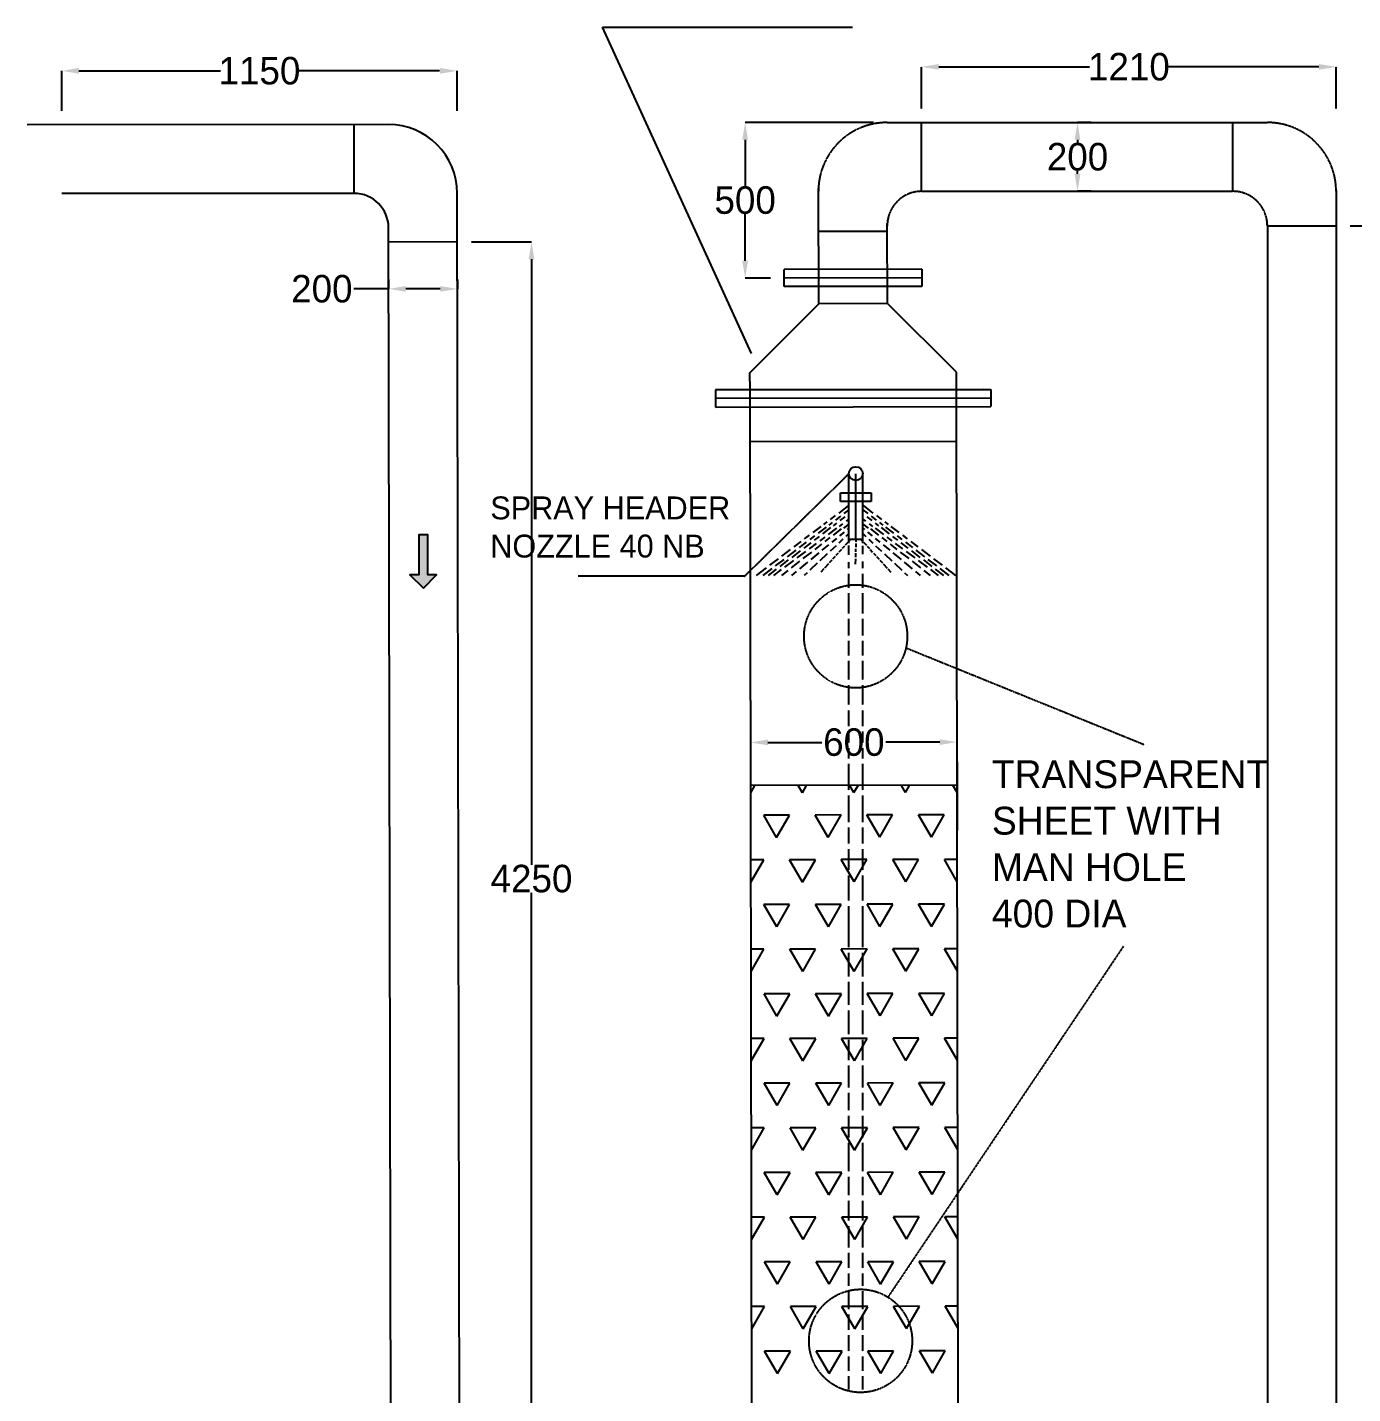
# Model space of a CAD drawing. Header units: inches. Extents: x -36349 to 130474, y -1458 to 49216.
# Drawn here: x -36349 to -32495, y 2197 to 6169 of the extents above; entities that cross this region are included whole.
import ezdxf

# ---------------------------------------------------------------- set-up
doc = ezdxf.new("R2010")
doc.units = ezdxf.units.IN
doc.header["$MEASUREMENT"] = 0
doc.linetypes.add('HIDDEN', pattern=[0.375, 0.25, -0.125])
doc.layers.add('TEXT', color=6, linetype='Continuous')
doc.dimstyles.get("Standard").update_dxf_attribs({"dimtxt": 80, "dimasz": 50, "dimexe": 0.18, "dimexo": 40, "dimgap": 0.09, "dimtad": 0, "dimtih": 1, "dimtoh": 1, "dimdec": 0, "dimzin": 0, "dimdsep": 46, "dimtxsty": 'Standard', "dimcen": 0.09, "dimclrd": 6, "dimclre": 6, "dimclrt": 5, "dimadec": 0, "dimazin": 0, "dimtfac": 1, "dimtdec": 0, "dimtofl": 0, "dimtmove": 0, "dimatfit": 3, "dimfxl": 1, "dimtolj": 1, "dimtzin": 0, "dimarcsym": 0})

# ---------------------------------------------------------------- blocks, each defined once
blk = doc.blocks.new('*U2')
h = blk.add_hatch(color=0)
h.set_gradient(color1=(0, 0, 255), rotation=180, tint=1)
h.paths.add_polyline_path([(0, 0), (-6.35, -6.35), (-6.35, -2.159), (-25.4, -2.159), (-25.4, 2.159), (-6.35, 2.159), (-6.35, 6.35)])
at = {"color": 0, "linetype": 'Continuous'}
blk.add_lwpolyline([(0, 0), (-6.35, -6.35), (-6.35, -2.159), (-25.4, -2.159), (-25.4, 2.159), (-6.35, 2.159), (-6.35, 6.35)], close=True, dxfattribs=at)
blk = doc.blocks.new('*D4')
at = {"layer": 'Defpoints', "color": 0, "transparency": 16777216}
for p in [(-34245.5, 4090.1), (-34245.4, 4032.6), (-33645.4, 4033.7)]:
    blk.add_point(p, dxfattribs=at)
at = {"layer": 'TEXT', "color": 6, "lineweight": -2, "transparency": 16777216}
for p, q in [((-34245.5, 4072.6), (-34245.5, 4090.3)), ((-34195.5, 4090.2), (-34039, 4090.5)), ((-33695.5, 4091.1), (-33852.1, 4090.8)), ((-33645.5, 4073.7), (-33645.5, 4091.4))]:
    blk.add_line(p, q, dxfattribs=at)
at = {"layer": 'TEXT', "color": 6, "transparency": 16777216}
for points in [[(-34195.6, 4098.5), (-34195.5, 4081.9), (-34245.5, 4090.1)], [(-33695.6, 4099.4), (-33695.5, 4082.8), (-33645.5, 4091.2)]]:
    blk.add_solid(points, dxfattribs=at)
at = {"layer": 'TEXT', "color": 5, "transparency": 16777216, "insert": (-33945.5, 4090.7), "char_height": 80, "attachment_point": 5}
blk.add_mtext('\\A1;{\\C7;600}', dxfattribs=at)
blk = doc.blocks.new('*D48')
at = {"layer": 'Defpoints', "color": 0, "linetype": 'HIDDEN', "transparency": 16777216}
for p in [(-32543.1, 6054.4), (-33748.5, 5892.6), (-32543.1, 5892.6)]:
    blk.add_point(p, dxfattribs=at)
at = {"layer": 'TEXT', "color": 6, "linetype": 'HIDDEN', "lineweight": -2, "transparency": 16777216}
for p, q in [((-33748.5, 5932.6), (-33748.5, 6054.6)), ((-33698.5, 6054.4), (-33259.2, 6054.4)), ((-32593.1, 6054.4), (-33032.4, 6054.4)), ((-32543.1, 5932.6), (-32543.1, 6054.6))]:
    blk.add_line(p, q, dxfattribs=at)
at = {"layer": 'TEXT', "color": 6, "linetype": 'HIDDEN', "transparency": 16777216}
for points in [[(-33698.5, 6062.7), (-33698.5, 6046.1), (-33748.5, 6054.4)], [(-32593.1, 6062.7), (-32593.1, 6046.1), (-32543.1, 6054.4)]]:
    blk.add_solid(points, dxfattribs=at)
at = {"layer": 'TEXT', "color": 5, "linetype": 'HIDDEN', "transparency": 16777216, "insert": (-33145.8, 6054.4), "char_height": 80, "width": 364.352, "attachment_point": 5}
blk.add_mtext('\\A1;1210', dxfattribs=at)
blk = doc.blocks.new('*D49')
at = {"layer": 'Defpoints', "color": 0, "linetype": 'HIDDEN', "transparency": 16777216}
for p in [(-32543.2, 5592.6), (-32328.2, 5592.6), (-32543.2, 985.4)]:
    blk.add_point(p, dxfattribs=at)
at = {"layer": 'TEXT', "color": 6, "linetype": 'HIDDEN', "lineweight": -2, "transparency": 16777216}
for p, q in [((-32503.2, 5592.6), (-32328, 5592.6)), ((-32328.2, 5542.6), (-32328.2, 3177)), ((-32328.2, 1035.4), (-32328.2, 3096.9)), ((-32503.2, 985.4), (-32328, 985.4))]:
    blk.add_line(p, q, dxfattribs=at)
at = {"layer": 'TEXT', "color": 6, "linetype": 'HIDDEN', "transparency": 16777216}
for points in [[(-32336.5, 5542.6), (-32319.8, 5542.6), (-32328.2, 5592.6)], [(-32336.5, 1035.4), (-32319.8, 1035.4), (-32328.2, 985.4)]]:
    blk.add_solid(points, dxfattribs=at)
at = {"layer": 'TEXT', "color": 5, "linetype": 'HIDDEN', "transparency": 16777216, "insert": (-32328.2, 3136.9), "char_height": 80, "width": 474.618, "attachment_point": 5}
blk.add_mtext('\\A1;{\\C7;4750}', dxfattribs=at)
blk = doc.blocks.new('*D51')
at = {"layer": 'Defpoints', "color": 0, "linetype": 'HIDDEN', "transparency": 16777216}
for p in [(-35099.1, 6042.8), (-36248.6, 5886.3), (-35099.1, 5886.3)]:
    blk.add_point(p, dxfattribs=at)
at = {"layer": 'TEXT', "color": 6, "linetype": 'HIDDEN', "lineweight": -2, "transparency": 16777216}
for p, q in [((-36248.6, 5926.3), (-36248.6, 6043)), ((-36198.6, 6042.8), (-35787.2, 6042.8)), ((-35149.1, 6042.8), (-35560.4, 6042.8)), ((-35099.1, 5926.3), (-35099.1, 6043))]:
    blk.add_line(p, q, dxfattribs=at)
at = {"layer": 'TEXT', "color": 6, "linetype": 'HIDDEN', "transparency": 16777216}
for points in [[(-36198.6, 6051.1), (-36198.6, 6034.5), (-36248.6, 6042.8)], [(-35149.1, 6051.1), (-35149.1, 6034.5), (-35099.1, 6042.8)]]:
    blk.add_solid(points, dxfattribs=at)
at = {"layer": 'TEXT', "color": 5, "linetype": 'HIDDEN', "transparency": 16777216, "insert": (-35673.8, 6042.8), "char_height": 80, "width": 314.284, "attachment_point": 5}
blk.add_mtext('\\A1;{\\C7;1150}', dxfattribs=at)
blk = doc.blocks.new('*D52')
at = {"layer": 'Defpoints', "color": 0, "linetype": 'HIDDEN', "transparency": 16777216}
for p in [(-35098.4, 5545.3), (-34991.5, 1437.1), (-34882.8, 1437.1)]:
    blk.add_point(p, dxfattribs=at)
at = {"layer": 'TEXT', "color": 6, "linetype": 'HIDDEN', "lineweight": -2, "transparency": 16777216}
for p, q in [((-35058.4, 5545.3), (-34882.6, 5545.3)), ((-34882.8, 5495.3), (-34882.8, 3734)), ((-34882.8, 1487.1), (-34882.8, 3653.8)), ((-34951.5, 1437.1), (-34882.6, 1437.1))]:
    blk.add_line(p, q, dxfattribs=at)
at = {"layer": 'TEXT', "color": 6, "linetype": 'HIDDEN', "transparency": 16777216}
for points in [[(-34891.1, 5495.3), (-34874.5, 5495.3), (-34882.8, 5545.3)], [(-34891.1, 1487.1), (-34874.5, 1487.1), (-34882.8, 1437.1)]]:
    blk.add_solid(points, dxfattribs=at)
at = {"layer": 'TEXT', "color": 5, "linetype": 'HIDDEN', "transparency": 16777216, "insert": (-34882.8, 3693.9), "char_height": 80, "width": 424.543, "attachment_point": 5}
blk.add_mtext('\\A1;{\\C7;4250}', dxfattribs=at)
blk = doc.blocks.new('*D57')
at = {"layer": 'Defpoints', "color": 0, "linetype": 'ByBlock', "transparency": 16777216}
for p in [(-34261.6, 5892.6), (-33848.7, 5892.6), (-34148, 5440.5)]:
    blk.add_point(p, dxfattribs=at)
at = {"layer": 'TEXT', "color": 6, "linetype": 'ByBlock', "lineweight": -2, "transparency": 16777216}
for p, q in [((-33888.7, 5892.6), (-34261.7, 5892.6)), ((-34261.6, 5842.6), (-34261.6, 5706.7)), ((-34261.6, 5490.5), (-34261.6, 5626.5)), ((-34188, 5440.5), (-34261.7, 5440.5))]:
    blk.add_line(p, q, dxfattribs=at)
at = {"layer": 'TEXT', "color": 6, "linetype": 'ByBlock', "transparency": 16777216}
for points in [[(-34269.9, 5842.6), (-34253.2, 5842.6), (-34261.6, 5892.6)], [(-34269.9, 5490.5), (-34253.2, 5490.5), (-34261.6, 5440.5)]]:
    blk.add_solid(points, dxfattribs=at)
at = {"layer": 'TEXT', "color": 5, "linetype": 'ByBlock', "transparency": 16777216, "insert": (-34261.6, 5666.6), "char_height": 80, "width": 279.291, "attachment_point": 5}
blk.add_mtext('\\A1;{\\C7;500}', dxfattribs=at)
blk = doc.blocks.new('*D58')
at = {"layer": 'Defpoints', "color": 0, "linetype": 'HIDDEN', "transparency": 16777216}
for p in [(-33295.9, 5892.6), (-33295.8, 5692.6), (-33295.2, 5692.6)]:
    blk.add_point(p, dxfattribs=at)
at = {"layer": 'TEXT', "color": 6, "linetype": 'HIDDEN', "lineweight": -2, "transparency": 16777216}
for p, q in [((-33255.9, 5892.6), (-33295, 5892.6)), ((-33295.2, 5842.6), (-33295.2, 5832.7)), ((-33295.2, 5742.6), (-33295.2, 5752.5)), ((-33255.8, 5692.6), (-33295, 5692.6))]:
    blk.add_line(p, q, dxfattribs=at)
at = {"layer": 'TEXT', "color": 6, "linetype": 'HIDDEN', "transparency": 16777216}
for points in [[(-33303.6, 5842.6), (-33286.9, 5842.6), (-33295.2, 5892.6)], [(-33303.6, 5742.6), (-33286.9, 5742.6), (-33295.2, 5692.6)]]:
    blk.add_solid(points, dxfattribs=at)
at = {"layer": 'TEXT', "color": 5, "linetype": 'HIDDEN', "transparency": 16777216, "insert": (-33295.2, 5792.6), "char_height": 80, "width": 369.412, "attachment_point": 5}
blk.add_mtext('\\A1;{\\C7;200}', dxfattribs=at)
blk = doc.blocks.new('*D59')
at = {"layer": 'Defpoints', "color": 0, "linetype": 'ByBlock', "transparency": 16777216}
for p in [(-35098.2, 5408.9), (-35298.2, 5395.8), (-35098.2, 5396.1)]:
    blk.add_point(p, dxfattribs=at)
at = {"layer": 'TEXT', "color": 6, "linetype": 'ByBlock', "lineweight": -2, "transparency": 16777216}
for p, q in [((-35298.2, 5408.9), (-35399, 5408.9)), ((-35298.2, 5435.8), (-35298.2, 5409.1)), ((-35148.2, 5408.9), (-35248.2, 5408.9)), ((-35098.2, 5436.1), (-35098.2, 5409.1))]:
    blk.add_line(p, q, dxfattribs=at)
at = {"layer": 'TEXT', "color": 6, "linetype": 'ByBlock', "transparency": 16777216}
for points in [[(-35248.2, 5417.2), (-35248.2, 5400.6), (-35298.2, 5408.9)], [(-35148.2, 5417.2), (-35148.2, 5400.6), (-35098.2, 5408.9)]]:
    blk.add_solid(points, dxfattribs=at)
at = {"layer": 'TEXT', "color": 5, "linetype": 'ByBlock', "transparency": 16777216, "insert": (-35492.4, 5408.9), "char_height": 80, "width": 289.305, "attachment_point": 5}
blk.add_mtext('\\A1;{\\C7;200}', dxfattribs=at)

msp = doc.modelspace()

# ---------------------------------------------------------------- linework, layer by layer
at = {"color": 5, "linetype": 'ByBlock'}
for p, q in [((-34243.1, 5221.1), (-34676, 6169.4)), ((-34676, 6169.4), (-33949.9, 6169.4)), ((-33959.7, 4694.9), (-33959.7, 4871.7)), ((-33939.7, 4680.4), (-33939.7, 4871.3)), ((-33984.7, 4790.7), (-33984.7, 4815.7)), ((-33984.7, 4815.7), (-33974.7, 4815.7)), ((-33974.7, 4815.7), (-33919.7, 4815.7)), ((-33919.7, 4815.7), (-33894.7, 4815.7)), ((-33894.7, 4815.7), (-33894.7, 4790.7)), ((-33959.7, 4779.6), (-33989.5, 4757.2)), ((-33959.7, 4790.7), (-33984.7, 4790.7)), ((-33894.7, 4790.7), (-33959.7, 4790.7)), ((-33919.7, 4779.6), (-33890, 4757.2)), ((-34024, 4731.2), (-34034, 4723.6)), ((-34008.8, 4729.4), (-34018.7, 4721.8)), ((-33999.5, 4749.6), (-34014, 4738.7)), ((-33996.1, 4727.9), (-34006, 4720.3)), ((-33984.5, 4747.8), (-33998.9, 4736.9)), ((-33972, 4746.3), (-33986.3, 4735.4)), ((-33959.7, 4766.7), (-33974.6, 4755.4)), ((-33959.7, 4739.5), (-33968.2, 4733.3)), ((-33919.7, 4766.7), (-33904.9, 4755.4)), ((-33919.7, 4739.5), (-33911.3, 4733.3)), ((-33907.5, 4746.3), (-33893.2, 4735.4)), ((-33895, 4747.8), (-33880.6, 4736.9)), ((-33883.3, 4727.9), (-33873.5, 4720.3)), ((-33880, 4749.6), (-33865.5, 4738.7)), ((-33870.7, 4729.4), (-33860.8, 4721.8)), ((-33855.5, 4731.2), (-33845.5, 4723.6)), ((-34075.1, 4692.6), (-34089.5, 4681.8)), ((-34059.5, 4690.8), (-34073.8, 4679.9)), ((-34041.2, 4718.2), (-34065.1, 4700.2)), ((-34046.7, 4689.3), (-34060.9, 4678.4)), ((-34025.8, 4716.4), (-34049.6, 4698.3)), ((-34013.1, 4714.9), (-34036.8, 4696.8)), ((-33995.6, 4712.8), (-34019.8, 4694.8)), ((-33982.8, 4711.3), (-34006, 4693.2)), ((-33978.2, 4725.8), (-33988.4, 4718.2)), ((-33974, 4701.5), (-33987, 4690.9)), ((-33959.2, 4725.9), (-33975.3, 4713.3)), ((-33959.7, 4697.3), (-33968.9, 4688.8)), ((-33959.7, 4713.2), (-33964.7, 4709.2)), ((-33920.2, 4725.9), (-33904.2, 4713.3)), ((-33919.7, 4713.2), (-33914.8, 4709.2)), ((-33919.7, 4697.3), (-33910.6, 4688.8)), ((-33905.5, 4701.5), (-33892.5, 4690.9)), ((-33901.2, 4725.8), (-33891.1, 4718.2)), ((-33896.7, 4711.3), (-33873.5, 4693.2)), ((-33883.9, 4712.8), (-33859.7, 4694.8)), ((-33866.3, 4714.9), (-33842.7, 4696.8)), ((-33853.6, 4716.4), (-33829.9, 4698.3)), ((-33838.3, 4718.2), (-33814.4, 4700.2)), ((-33832.8, 4689.3), (-33818.6, 4678.4)), ((-33820, 4690.8), (-33805.7, 4679.9)), ((-33804.4, 4692.6), (-33790, 4681.8)), ((-34130.3, 4651), (-34155.6, 4631.9)), ((-34114.3, 4649.1), (-34139.4, 4630)), ((-34099.5, 4674.3), (-34120.4, 4658.5)), ((-34083.7, 4672.4), (-34104.4, 4656.6)), ((-34070.8, 4670.8), (-34091.4, 4655.1)), ((-34054.6, 4668.9), (-34075.7, 4653.2)), ((-34039.2, 4667.1), (-34059.4, 4651.3)), ((-34029.9, 4687.3), (-34044.5, 4676.4)), ((-34018.9, 4664.7), (-34038.3, 4648.8)), ((-34015.6, 4685.6), (-34029.5, 4674.7)), ((-33997.4, 4662.1), (-34014.7, 4646)), ((-33996.2, 4683.3), (-34009.6, 4672.3)), ((-33977.2, 4681), (-33989.1, 4669.9)), ((-33981.5, 4651.2), (-33988.7, 4643.4)), ((-33972.8, 4660.7), (-33979.1, 4653.8)), ((-33962.2, 4672.2), (-33970.4, 4663.3)), ((-33954.8, 4680.4), (-33959.9, 4674.8)), ((-33919.7, 4680.4), (-33959.7, 4680.4)), ((-33940.3, 4653.5), (-33940.5, 4644.8)), ((-33940, 4668.8), (-33940.2, 4658)), ((-33939.7, 4680.4), (-33939.9, 4673.3)), ((-33924.7, 4680.4), (-33919.6, 4674.8)), ((-33917.2, 4672.2), (-33909, 4663.3)), ((-33917.2, 4672.2), (-33909, 4663.3)), ((-33906.7, 4660.7), (-33900.3, 4653.8)), ((-33906.7, 4660.7), (-33900.3, 4653.8)), ((-33902.3, 4681), (-33890.4, 4669.9)), ((-33898, 4651.2), (-33890.8, 4643.4)), ((-33898, 4651.2), (-33890.8, 4643.4)), ((-33883.2, 4683.3), (-33869.9, 4672.3)), ((-33882.1, 4662.1), (-33864.8, 4646)), ((-33863.9, 4685.6), (-33849.9, 4674.7)), ((-33860.6, 4664.7), (-33841.2, 4648.8)), ((-33849.6, 4687.3), (-33835, 4676.4)), ((-33840.3, 4667.1), (-33820.1, 4651.3)), ((-33824.9, 4668.9), (-33803.8, 4653.2)), ((-33808.7, 4670.8), (-33788.1, 4655.1)), ((-33795.8, 4672.4), (-33775.1, 4656.6)), ((-33780, 4674.3), (-33759.1, 4658.5)), ((-33765.2, 4649.1), (-33740.1, 4630)), ((-33749.1, 4651), (-33723.9, 4631.9)), ((-34165.6, 4624.4), (-34190.8, 4605.4)), ((-34149.3, 4622.5), (-34174.3, 4603.4)), ((-34136.1, 4620.9), (-34161, 4601.8)), ((-34121.3, 4619.2), (-34146.9, 4600.2)), ((-34103.2, 4617), (-34127.6, 4597.9)), ((-34101.3, 4647.5), (-34126.2, 4628.4)), ((-34085.7, 4645.7), (-34111.3, 4626.7)), ((-34080.3, 4614.3), (-34103.8, 4595.1)), ((-34069.1, 4643.7), (-34093.5, 4624.6)), ((-34052.3, 4611), (-34073.2, 4591.4)), ((-34047.6, 4641.2), (-34071, 4621.9)), ((-34023, 4638.2), (-34044, 4618.7)), ((-34019.5, 4609.6), (-34030.8, 4597.3)), ((-34009.9, 4620.2), (-34017.2, 4612.2)), ((-34000, 4630.9), (-34007.5, 4622.8)), ((-33991, 4640.8), (-33997.7, 4633.5)), ((-33940.9, 4624.3), (-33941.2, 4608.2)), ((-33940.6, 4640.3), (-33940.8, 4628.8)), ((-33888.5, 4640.8), (-33881.8, 4633.5)), ((-33888.5, 4640.8), (-33881.8, 4633.5)), ((-33879.4, 4630.9), (-33872, 4622.8)), ((-33879.4, 4630.9), (-33872, 4622.8)), ((-33869.6, 4620.2), (-33862.3, 4612.2)), ((-33869.6, 4620.2), (-33862.3, 4612.2)), ((-33859.9, 4609.6), (-33848.7, 4597.3)), ((-33859.9, 4609.6), (-33848.7, 4597.3)), ((-33856.4, 4638.2), (-33835.5, 4618.7)), ((-33831.9, 4641.2), (-33808.4, 4621.9)), ((-33827.2, 4611), (-33806.3, 4591.4)), ((-33810.4, 4643.7), (-33786, 4624.6)), ((-33799.2, 4614.3), (-33775.7, 4595.1)), ((-33793.7, 4645.7), (-33768.2, 4626.7)), ((-33778.2, 4647.5), (-33753.3, 4628.4)), ((-33776.3, 4617), (-33751.9, 4597.9)), ((-33758.1, 4619.2), (-33732.6, 4600.2)), ((-33743.4, 4620.9), (-33718.4, 4601.8)), ((-33730.2, 4622.5), (-33705.1, 4603.4)), ((-33713.9, 4624.4), (-33688.6, 4605.4)), ((-34200.8, 4597.8), (-34229.8, 4576)), ((-34184.2, 4595.9), (-34210.4, 4576)), ((-34170.9, 4594.3), (-34194.9, 4576)), ((-34157, 4592.6), (-34179.4, 4576)), ((-34137.3, 4590.3), (-34155.6, 4576)), ((-34113.1, 4587.4), (-34127.1, 4576)), ((-34081.5, 4583.7), (-34089.8, 4576)), ((-34033.2, 4594.7), (-34041.7, 4585.4)), ((-33846.3, 4594.7), (-33837.7, 4585.4)), ((-33846.3, 4594.7), (-33837.7, 4585.4)), ((-33798, 4583.7), (-33789.7, 4576)), ((-33766.4, 4587.4), (-33752.4, 4576)), ((-33742.2, 4590.3), (-33723.9, 4576)), ((-33722.5, 4592.6), (-33700.1, 4576)), ((-33708.6, 4594.3), (-33684.6, 4576)), ((-33695.3, 4595.9), (-33669.1, 4576)), ((-33678.7, 4597.8), (-33649.7, 4576))]:
    msp.add_line(p, q, dxfattribs=at)
at = {"color": 5}
for p, q in [((-35298.8, 5886.6), (-36348.8, 5886.3)), ((-35398.6, 5686.5), (-36248.6, 5686.3)), ((-35091.5, 1786.9), (-35098.7, 5686.9)), ((-34047.8, 5365.7), (-34048.4, 5701.8)), ((-35291.2, 1636.7), (-35298.5, 5586.7)), ((-33848.4, 5576.2), (-34048.4, 5575.9)), ((-33847.8, 5366), (-33848.3, 5599.2)), ((-35098.5, 5545.3), (-35298.5, 5545)), ((-33748, 5466.2), (-34148, 5465.5)), ((-34147.9, 5415.5), (-34148, 5465.5)), ((-33748, 5466.2), (-33747.9, 5416.2)), ((-33748, 5441.2), (-34148, 5440.5)), ((-33747.9, 5416.2), (-34147.9, 5415.5)), ((-34247.5, 5165.3), (-34047.8, 5365.7)), ((-33847.8, 5366), (-34047.8, 5365.7)), ((-33647.5, 5166.4), (-33847.8, 5366)), ((-34247.4, 5115.3), (-34247.5, 5165.3)), ((-33647.4, 5116.4), (-33647.5, 5166.4)), ((-33569.3, 5116.6), (-34347.4, 5115.1)), ((-34347.4, 5115.1), (-33547.4, 5116.6)), ((-34247.4, 5115.3), (-34347.4, 5115.1)), ((-34347.4, 5115.1), (-34347.3, 5065.1)), ((-33547.3, 5091.6), (-34347.3, 5090.1)), ((-34240.3, 1156.9), (-34247.4, 5115.3)), ((-33647.4, 5116.4), (-33547.4, 5116.6)), ((-33640.3, 1158.2), (-33647.4, 5116.4)), ((-33547.4, 5116.6), (-33547.3, 5066.6)), ((-34347.3, 5065.1), (-33547.3, 5066.6)), ((-34247.1, 4965.3), (-33647.1, 4966.4)), ((-34247.1, 4965.3), (-33647.1, 4966.4)), ((-33959.7, 4679.4), (-33959.7, 4694.9)), ((-33959.7, 4679.4), (-33959.7, 4694.9)), ((-33959.7, 4669.5), (-33959.7, 4679.9)), ((-33959.7, 4635.5), (-33959.7, 4663)), ((-33919.7, 4669.5), (-33919.7, 4680.4)), ((-33919.7, 4637.2), (-33919.7, 4661.8)), ((-33645.3, 3933.7), (-33645.4, 4033.7)), ((-33645.4, 4033.7), (-33645.1, 3833.7)), ((-33645.3, 3965.7), (-34245.3, 3964.6)), ((-34245.3, 3943.8), (-34233.3, 3964.6)), ((-34095.3, 3944.1), (-34107.3, 3964.8)), ((-34095.3, 3944.1), (-34083.3, 3964.9)), ((-33945.3, 3944.3), (-33957.3, 3965.1)), ((-33945.3, 3944.3), (-33933.3, 3965.2)), ((-33795.3, 3944.6), (-33807.3, 3965.4)), ((-33795.3, 3944.6), (-33783.3, 3965.4)), ((-33645.3, 3944.9), (-33657.3, 3965.7)), ((-34132.7, 3879), (-34207.7, 3878.9)), ((-34170, 3814), (-34207.7, 3878.9)), ((-34170, 3814), (-34132.7, 3879)), ((-33982.7, 3879.3), (-34057.7, 3879.2)), ((-34020, 3814.3), (-34057.7, 3879.2)), ((-34020, 3814.3), (-33982.7, 3879.3)), ((-33832.7, 3879.6), (-33907.7, 3879.4)), ((-33870, 3814.6), (-33907.7, 3879.4)), ((-33870, 3814.6), (-33832.7, 3879.6)), ((-33682.7, 3879.9), (-33757.7, 3879.7)), ((-33720, 3814.8), (-33757.7, 3879.7)), ((-33720, 3814.8), (-33682.7, 3879.9)), ((-34207.4, 3749), (-34244.9, 3748.9)), ((-34244.8, 3684), (-34207.4, 3749)), ((-34057.4, 3749.3), (-34132.4, 3749.1)), ((-34094.8, 3684.3), (-34132.4, 3749.1)), ((-34094.8, 3684.3), (-34057.4, 3749.3)), ((-33907.4, 3749.5), (-33982.4, 3749.4)), ((-33944.8, 3684.5), (-33982.4, 3749.4)), ((-33944.8, 3684.5), (-33907.4, 3749.5)), ((-33757.4, 3749.8), (-33832.4, 3749.7)), ((-33794.8, 3684.8), (-33832.4, 3749.7)), ((-33794.8, 3684.8), (-33757.4, 3749.8)), ((-33644.9, 3750), (-33682.4, 3749.9)), ((-33644.8, 3685.1), (-33682.4, 3749.9)), ((-34132.2, 3619.2), (-34207.2, 3619.1)), ((-34169.6, 3554.2), (-34207.2, 3619.1)), ((-34169.6, 3554.2), (-34132.2, 3619.2)), ((-33982.2, 3619.5), (-34057.2, 3619.4)), ((-34019.6, 3554.5), (-34057.2, 3619.4)), ((-34019.6, 3554.5), (-33982.2, 3619.5)), ((-33832.2, 3619.8), (-33907.2, 3619.6)), ((-33869.6, 3554.8), (-33907.2, 3619.6)), ((-33869.6, 3554.8), (-33832.2, 3619.8)), ((-33682.2, 3620), (-33757.2, 3619.9)), ((-33719.6, 3555), (-33757.2, 3619.9)), ((-33719.6, 3555), (-33682.2, 3620)), ((-34207, 3489.2), (-34244.5, 3489.1)), ((-34244.3, 3424.2), (-34207, 3489.2)), ((-34057, 3489.5), (-34132, 3489.3)), ((-34094.3, 3424.4), (-34132, 3489.3)), ((-34094.3, 3424.4), (-34057, 3489.5)), ((-33907, 3489.7), (-33982, 3489.6)), ((-33944.3, 3424.7), (-33982, 3489.6)), ((-33944.3, 3424.7), (-33907, 3489.7)), ((-33757, 3490), (-33832, 3489.9)), ((-33794.3, 3425), (-33832, 3489.9)), ((-33794.3, 3425), (-33757, 3490)), ((-33644.5, 3490.2), (-33682, 3490.1)), ((-33644.3, 3425.3), (-33682, 3490.1)), ((-34131.7, 3359.4), (-34206.7, 3359.3)), ((-34169.1, 3294.4), (-34206.7, 3359.3)), ((-34169.1, 3294.4), (-34131.7, 3359.4)), ((-33981.7, 3359.7), (-34056.7, 3359.6)), ((-34019.1, 3294.7), (-34056.7, 3359.6)), ((-34019.1, 3294.7), (-33981.7, 3359.7)), ((-33831.7, 3360), (-33906.7, 3359.8)), ((-33869.1, 3294.9), (-33906.7, 3359.8)), ((-33869.1, 3294.9), (-33831.7, 3360)), ((-33681.7, 3360.2), (-33756.7, 3360.1)), ((-33719.1, 3295.2), (-33756.7, 3360.1)), ((-33719.1, 3295.2), (-33681.7, 3360.2)), ((-34206.5, 3229.4), (-34244, 3229.3)), ((-34243.9, 3164.4), (-34206.5, 3229.4)), ((-34056.5, 3229.7), (-34131.5, 3229.5)), ((-34093.9, 3164.6), (-34131.5, 3229.5)), ((-34093.9, 3164.6), (-34056.5, 3229.7)), ((-33906.5, 3229.9), (-33981.5, 3229.8)), ((-33943.9, 3164.9), (-33981.5, 3229.8)), ((-33943.9, 3164.9), (-33906.5, 3229.9)), ((-33756.5, 3230.2), (-33831.5, 3230.1)), ((-33793.9, 3165.2), (-33831.5, 3230.1)), ((-33793.9, 3165.2), (-33756.5, 3230.2)), ((-33644, 3230.4), (-33681.5, 3230.3)), ((-33643.9, 3165.5), (-33681.5, 3230.3)), ((-34131.3, 3099.6), (-34206.3, 3099.5)), ((-34168.6, 3034.6), (-34206.3, 3099.5)), ((-34168.6, 3034.6), (-34131.3, 3099.6)), ((-33981.3, 3099.9), (-34056.3, 3099.8)), ((-34018.6, 3034.9), (-34056.3, 3099.8)), ((-34018.6, 3034.9), (-33981.3, 3099.9)), ((-33831.3, 3100.2), (-33906.3, 3100)), ((-33868.6, 3035.1), (-33906.3, 3100)), ((-33868.6, 3035.1), (-33831.3, 3100.2)), ((-33681.3, 3100.4), (-33756.3, 3100.3)), ((-33718.6, 3035.4), (-33756.3, 3100.3)), ((-33718.6, 3035.4), (-33681.3, 3100.4)), ((-34206, 2969.6), (-34243.5, 2969.5)), ((-34243.4, 2904.6), (-34206, 2969.6)), ((-34056, 2969.9), (-34131, 2969.7)), ((-34093.4, 2904.8), (-34131, 2969.7)), ((-34093.4, 2904.8), (-34056, 2969.9)), ((-33906, 2970.1), (-33981, 2970)), ((-33943.4, 2905.1), (-33981, 2970)), ((-33943.4, 2905.1), (-33906, 2970.1)), ((-33756, 2970.4), (-33831, 2970.3)), ((-33793.4, 2905.4), (-33831, 2970.3)), ((-33793.4, 2905.4), (-33756, 2970.4)), ((-33643.5, 2970.6), (-33681, 2970.5)), ((-33643.4, 2905.6), (-33681, 2970.5)), ((-33959.7, 2846), (-33959.7, 2861.6)), ((-34130.8, 2839.8), (-34205.8, 2839.7)), ((-34168.2, 2774.8), (-34205.8, 2839.7)), ((-34168.2, 2774.8), (-34130.8, 2839.8)), ((-33980.8, 2840.1), (-34055.8, 2839.9)), ((-34018.2, 2775.1), (-34055.8, 2839.9)), ((-34018.2, 2775.1), (-33980.8, 2840.1)), ((-33830.8, 2840.4), (-33905.8, 2840.2)), ((-33868.2, 2775.3), (-33905.8, 2840.2)), ((-33868.2, 2775.3), (-33830.8, 2840.4)), ((-33680.8, 2840.6), (-33755.8, 2840.5)), ((-33718.2, 2775.6), (-33755.8, 2840.5)), ((-33718.2, 2775.6), (-33680.8, 2840.6)), ((-34205.6, 2709.8), (-34243.1, 2709.7)), ((-34242.9, 2644.8), (-34205.6, 2709.8)), ((-34055.6, 2710), (-34130.6, 2709.9)), ((-34092.9, 2645), (-34130.6, 2709.9)), ((-34092.9, 2645), (-34055.6, 2710)), ((-33905.6, 2710.3), (-33980.6, 2710.2)), ((-33942.9, 2645.3), (-33980.6, 2710.2)), ((-33942.9, 2645.3), (-33905.6, 2710.3)), ((-33755.6, 2710.6), (-33830.6, 2710.5)), ((-33792.9, 2645.6), (-33830.6, 2710.5)), ((-33792.9, 2645.6), (-33755.6, 2710.6)), ((-33643.1, 2710.8), (-33680.6, 2710.7)), ((-33642.9, 2645.8), (-33680.6, 2710.7)), ((-34130.3, 2580), (-34205.3, 2579.9)), ((-34167.7, 2515), (-34205.3, 2579.9)), ((-34167.7, 2515), (-34130.3, 2580)), ((-33980.3, 2580.3), (-34055.3, 2580.1)), ((-34017.7, 2515.3), (-34055.3, 2580.1)), ((-34017.7, 2515.3), (-33980.3, 2580.3)), ((-33830.3, 2580.5), (-33905.3, 2580.4)), ((-33867.7, 2515.5), (-33905.3, 2580.4)), ((-33867.7, 2515.5), (-33830.3, 2580.5)), ((-33680.3, 2580.8), (-33755.3, 2580.7)), ((-33717.7, 2515.8), (-33755.3, 2580.7)), ((-33717.7, 2515.8), (-33680.3, 2580.8)), ((-34205.1, 2450), (-34242.6, 2449.9)), ((-34242.5, 2384.9), (-34205.1, 2450)), ((-34055.1, 2450.2), (-34130.1, 2450.1)), ((-34092.5, 2385.2), (-34130.1, 2450.1)), ((-34092.5, 2385.2), (-34055.1, 2450.2)), ((-33905.1, 2450.5), (-33980.1, 2450.4)), ((-33942.5, 2385.5), (-33980.1, 2450.4)), ((-33942.5, 2385.5), (-33905.1, 2450.5)), ((-33755.1, 2450.8), (-33830.1, 2450.6)), ((-33792.5, 2385.8), (-33830.1, 2450.6)), ((-33792.5, 2385.8), (-33755.1, 2450.8)), ((-33642.6, 2451), (-33680.1, 2450.9)), ((-33642.5, 2386), (-33680.1, 2450.9)), ((-34129.9, 2320.2), (-34204.9, 2320.1)), ((-34167.2, 2255.2), (-34204.9, 2320.1)), ((-34167.2, 2255.2), (-34129.9, 2320.2)), ((-33979.9, 2320.5), (-34054.9, 2320.3)), ((-34017.2, 2255.5), (-34054.9, 2320.3)), ((-34017.2, 2255.5), (-33979.9, 2320.5)), ((-33829.9, 2320.7), (-33904.9, 2320.6)), ((-33867.2, 2255.7), (-33904.9, 2320.6)), ((-33867.2, 2255.7), (-33829.9, 2320.7)), ((-33679.9, 2321), (-33754.9, 2320.9)), ((-33717.2, 2256), (-33754.9, 2320.9)), ((-33717.2, 2256), (-33679.9, 2321))]:
    msp.add_line(p, q, dxfattribs=at)
at = {"color": 5, "linetype": 'HIDDEN'}
for p, q in [((-35398.6, 5686.5), (-35398.6, 5886.5)), ((-33848.7, 5892.6), (-32743.2, 5892.6)), ((-33748.5, 5692.6), (-33748.5, 5892.6)), ((-32843.2, 5692.6), (-32843.2, 5892.6)), ((-33748.5, 5692.6), (-32843.2, 5692.6)), ((-32543.2, 5695.6), (-32543.2, 985.4)), ((-32743.2, 5594.7), (-32743.2, 885.4)), ((-32743.2, 5592.6), (-32543.2, 5592.6)), ((-34263.1, 4573.5), (-33959.7, 4871.7)), ((-33919.7, 4670.2), (-33919.7, 4871.7)), ((-33959.7, 4670.2), (-33959.7, 4694.9)), ((-33959.7, 4596.1), (-33959.7, 4615.8)), ((-33919.7, 4596.1), (-33919.7, 4615.9)), ((-34263.1, 4573.5), (-34747.6, 4573.5)), ((-33959.7, 4539.3), (-33959.7, 4580.6)), ((-33919.7, 4539.3), (-33919.7, 4580.6)), ((-33959.7, 4465.5), (-33959.7, 4523.8)), ((-33919.7, 4465.5), (-33919.7, 4523.8)), ((-33959.7, 4401), (-33959.7, 4450)), ((-33919.7, 4401), (-33919.7, 4450)), ((-33959.7, 4342.6), (-33959.7, 4385.5)), ((-33919.7, 4342.6), (-33919.7, 4385.5)), ((-33794, 4365.3), (-33100.4, 4083.8)), ((-33959.7, 4272.4), (-33959.7, 4327.1)), ((-33919.7, 4272.4), (-33919.7, 4327.1)), ((-33959.7, 4199.4), (-33959.7, 4256.9)), ((-33919.7, 4199.4), (-33919.7, 4256.9)), ((-33959.7, 4137.9), (-33959.7, 4183.9)), ((-33919.7, 4137.9), (-33919.7, 4183.9)), ((-33959.7, 4088.9), (-33959.7, 4122.3)), ((-33919.7, 4088.9), (-33919.7, 4122.3)), ((-33959.7, 4044), (-33959.7, 4073.4)), ((-33919.7, 4044), (-33919.7, 4073.4)), ((-33959.7, 3951.3), (-33959.7, 4028.5)), ((-33919.7, 3951.3), (-33919.7, 4028.5)), ((-33959.7, 3858.8), (-33959.7, 3935.7)), ((-33919.7, 3858.8), (-33919.7, 3935.7)), ((-33959.7, 3795.9), (-33959.7, 3843.3)), ((-33919.7, 3795.9), (-33919.7, 3843.3)), ((-33959.7, 3719), (-33959.7, 3780.3)), ((-33919.7, 3719), (-33919.7, 3780.3)), ((-33959.7, 3629.9), (-33959.7, 3703.5)), ((-33919.7, 3629.9), (-33919.7, 3703.5)), ((-33959.7, 3494.2), (-33959.7, 3614.4)), ((-33919.7, 3494.2), (-33919.7, 3614.4)), ((-33161.8, 3497.4), (-33846.4, 2477.5)), ((-33959.7, 3409.6), (-33959.7, 3478.7)), ((-33919.7, 3409.6), (-33919.7, 3478.7)), ((-33959.7, 3327.3), (-33959.7, 3394.1)), ((-33919.7, 3327.3), (-33919.7, 3394.1)), ((-33959.7, 3240.9), (-33959.7, 3311.8)), ((-33919.7, 3240.9), (-33919.7, 3311.8)), ((-33959.7, 3166.1), (-33959.7, 3225.4)), ((-33919.7, 3166.1), (-33919.7, 3225.4)), ((-33959.7, 3086.6), (-33959.7, 3150.6)), ((-33919.7, 3086.6), (-33919.7, 3150.6)), ((-33959.7, 3019.9), (-33959.7, 3071.1)), ((-33919.7, 3019.9), (-33919.7, 3071.1)), ((-33959.7, 2942), (-33959.7, 3004.4)), ((-33919.7, 2942), (-33919.7, 3004.4)), ((-33959.7, 2842.9), (-33959.7, 2926.5)), ((-33919.7, 2842.9), (-33919.7, 2926.5)), ((-33959.7, 2774.4), (-33959.7, 2827.4)), ((-33919.7, 2774.4), (-33919.7, 2827.4)), ((-33959.7, 2700.2), (-33959.7, 2758.9)), ((-33919.7, 2700.2), (-33919.7, 2758.9)), ((-33959.7, 2621.7), (-33959.7, 2684.7)), ((-33919.7, 2621.7), (-33919.7, 2684.7)), ((-33959.7, 2561.8), (-33959.7, 2606.2)), ((-33919.7, 2561.8), (-33919.7, 2606.2)), ((-33959.7, 2510.4), (-33959.7, 2546.2)), ((-33919.7, 2510.4), (-33919.7, 2546.2)), ((-33959.7, 2442.5), (-33959.7, 2494.9)), ((-33919.7, 2442.5), (-33919.7, 2494.9)), ((-33959.7, 2382.1), (-33959.7, 2426.9)), ((-33919.7, 2382.1), (-33919.7, 2426.9)), ((-33959.7, 2320.1), (-33959.7, 2366.6)), ((-33919.7, 2320.1), (-33919.7, 2366.6)), ((-33959.7, 2262.7), (-33959.7, 2304.5)), ((-33919.7, 2262.7), (-33919.7, 2304.5)), ((-33959.7, 2208.8), (-33959.7, 2247.2)), ((-33919.7, 2208.8), (-33919.7, 2247.2))]:
    msp.add_line(p, q, dxfattribs=at)
at = {"color": 5, "linetype": 'ByBlock'}
msp.add_circle((-33939.7, 4871.7), 20, dxfattribs=at)
at = {"color": 5, "linetype": 'HIDDEN'}
for centre in [(-33940.2, 4398.7), (-33925.9, 2350.3)]:
    msp.add_circle(centre, 150, dxfattribs=at)
at = {"color": 5}
for centre, radius, end in [((-35298.7, 5686.6), 200, 90.0135), ((-35398.5, 5586.5), 100, 90.013)]:
    msp.add_arc(centre, radius, 0.1031, end, dxfattribs=at)
at = {"color": 5, "linetype": 'HIDDEN'}
for centre, radius, start, end in [((-33848.7, 5692.6), 200, 90, 180.1031), ((-32743.2, 5692.6), 200, 0, 90), ((-33748.5, 5592.6), 100, 90, 180.1031), ((-32843.2, 5592.6), 100, 0, 90)]:
    msp.add_arc(centre, radius, start, end, dxfattribs=at)

# ---------------------------------------------------------------- block references
at = {"color": 5, "xscale": -6.106868183189374, "yscale": 6.106868183189363, "zscale": 6.106868183209642, "rotation": 90.10313237527566}
msp.add_blockref('*U2', (-35197.3, 4538.7), dxfattribs=at)

# ---------------------------------------------------------------- texts
at = {"color": 7, "lineweight": -3, "attachment_point": 1}
for s, insert, char_height, width in [('SPRAY HEADER NOZZLE 40 NB', (-35002.6, 4805.4), 66.583, 852.461), ('TRANSPARENT \\PSHEET WITH\\PMAN HOLE \\P400 DIA', (-33544.1, 4038.3), 81, 1668.819)]:
    msp.add_mtext(s, dxfattribs=dict(at, insert=insert, char_height=char_height, width=width))

# ---------------------------------------------------------------- dimensions: what is measured, and where the dimension line sits
at = {"layer": 'TEXT', "color": 18, "linetype": 'HIDDEN', "true_color": 0x000000}
for base, p1, p2, text, picture, middle in [((-35099.1, 6042.8), (-36248.6, 5886.3), (-35099.1, 5886.3), '{\\C7;1150}', '*D51', (-35673.8, 6042.8)), ((-32543.1, 6054.4), (-33748.5, 5892.6), (-32543.1, 5892.6), '1210', '*D48', (-33145.8, 6054.4))]:
    dim = msp.add_linear_dim(base=base, p1=p1, p2=p2, text=text, dimstyle='Standard', dxfattribs=at)
    dim.commit()
    dim.dimension.update_dxf_attribs({"geometry": picture, "text_midpoint": middle})
at = {"layer": 'TEXT', "color": 18, "linetype": 'ByBlock', "true_color": 0x000000}
dim = msp.add_linear_dim(base=(-34261.6, 5892.6), p1=(-34148, 5440.5), p2=(-33848.7, 5892.6), angle=90, text='{\\C7;500}', dimstyle='Standard', dxfattribs=at)
dim.commit()
dim.dimension.update_dxf_attribs({"geometry": '*D57', "text_midpoint": (-34261.6, 5666.6)})
at = {"layer": 'TEXT', "color": 18, "linetype": 'HIDDEN', "true_color": 0x000000}
dim = msp.add_linear_dim(base=(-33295.2, 5692.6), p1=(-33295.9, 5892.6), p2=(-33295.8, 5692.6), angle=90, text='{\\C7;200}', dimstyle='Standard', dxfattribs=at)
dim.commit()
dim.dimension.update_dxf_attribs({"geometry": '*D58', "text_midpoint": (-33295.2, 5792.6)})
for base, p1, p2, text, picture, middle in [((-32328.2, 5592.6), (-32543.2, 985.4), (-32543.2, 5592.6), '{\\C7;4750}', '*D49', (-32328.2, 3136.9)), ((-34882.8, 1437.1), (-35098.4, 5545.3), (-34991.5, 1437.1), '{\\C7;4250}', '*D52', (-34882.8, 3693.9))]:
    dim = msp.add_linear_dim(base=base, p1=p1, p2=p2, angle=90, text=text, dimstyle='Standard', dxfattribs=at)
    dim.commit()
    dim.dimension.update_dxf_attribs({"geometry": picture, "text_midpoint": middle, "dimtype": 160})
at = {"layer": 'TEXT', "color": 18, "linetype": 'ByBlock', "true_color": 0x000000}
dim = msp.add_linear_dim(base=(-35098.2, 5408.9), p1=(-35298.2, 5395.8), p2=(-35098.2, 5396.1), text='{\\C7;200}', dimstyle='Standard', dxfattribs=at)
dim.commit()
dim.dimension.update_dxf_attribs({"geometry": '*D59', "text_midpoint": (-35492.4, 5408.9), "dimtype": 160})
at = {"layer": 'TEXT', "color": 5}
dim = msp.add_linear_dim(base=(-34245.5, 4090.1), p1=(-33645.4, 4033.7), p2=(-34245.4, 4032.6), angle=180.1031, text='{\\C7;600}', dimstyle='Standard', dxfattribs=at)
dim.commit()
dim.dimension.update_dxf_attribs({"geometry": '*D4', "text_midpoint": (-33945.5, 4090.7)})

doc.saveas('drawing.dxf')
